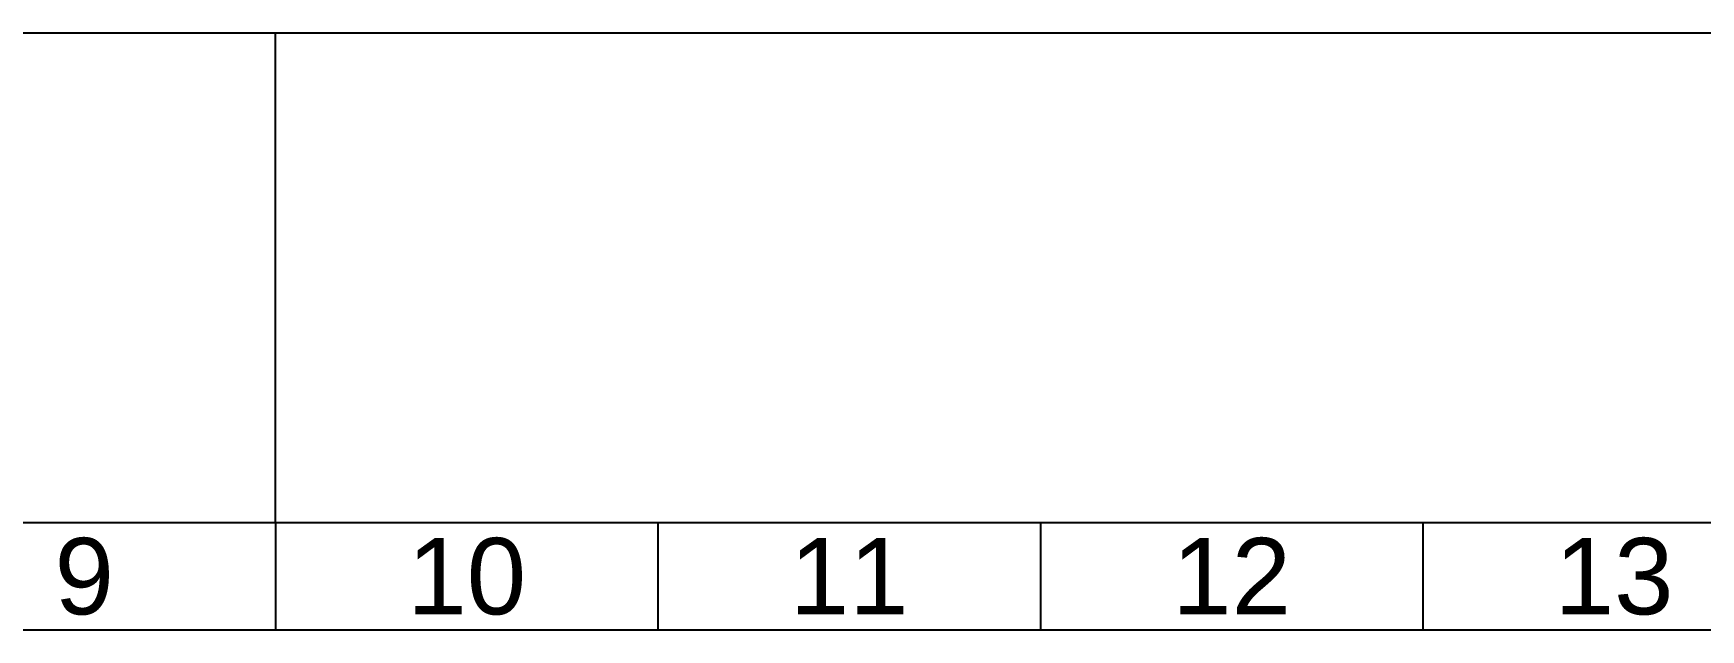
# Model space of a CAD drawing. Extents: x 0 to 414, y 0 to 296.
# Drawn here: x 216.2 to 325.2, y 0 to 39 of the extents above; entities that cross this region are included whole.
import ezdxf
from ezdxf.enums import TextEntityAlignment as Align

# ---------------------------------------------------------------- set-up
doc = ezdxf.new("R2010")
doc.units = 0
doc.layers.get('0').update_dxf_attribs({"lineweight": 30})
doc.layers.add('CARTOUCHE', color=7, linetype='Continuous')
doc.styles.get("Standard").update_dxf_attribs({"font": 'arial.ttf'})

# ---------------------------------------------------------------- blocks, each defined once
blk = doc.blocks.new('cartouche A3 Horizontal')
at = {"layer": 'CARTOUCHE'}
for p, q in [((414, 39), (0, 39)), ((232, 7), (232, 39)), ((7, 7), (407, 7)), ((232, 7), (232, 0)), ((257, 7), (257, 0)), ((282, 7), (282, 0)), ((307, 7), (307, 0)), ((0, 0), (414, 0))]:
    blk.add_line(p, q, dxfattribs=at)
for s, p in [('9', (219.5, 3.5)), ('10', (244.5, 3.5)), ('11', (269.5, 3.5)), ('12', (294.5, 3.5)), ('13', (319.5, 3.5))]:
    blk.add_text(s, height=5, dxfattribs=at).set_placement(p, align=Align.MIDDLE_CENTER)
for tag, p in [('Nom_projet', (236, 34.94)), ('TENSION', (360.65, 35)), ('AUTEUR', (32.63, 34.79)), ('CLASSE', (32.59, 26.97)), ('Nom1_dessin', (236, 27)), ('REG.N', (384.71, 26.97)), ('DATE', (32.26, 18.99)), ('Nom2_dessin', (236, 19)), ('REVISION', (362.02, 18.99)), ('Nom3_dessin', (236, 11)), ('VERIFICATEUR', (43.74, 11.02)), ('N°', (352.45, 10.96)), ('NBRE', (373.66, 11.02))]:
    blk.add_attdef(tag, text='', height=4, dxfattribs=at).set_placement(p, align=Align.MIDDLE_LEFT)

msp = doc.modelspace()

# ---------------------------------------------------------------- block references
msp.add_blockref('cartouche A3 Horizontal', (0, 0))

doc.saveas('drawing.dxf')
